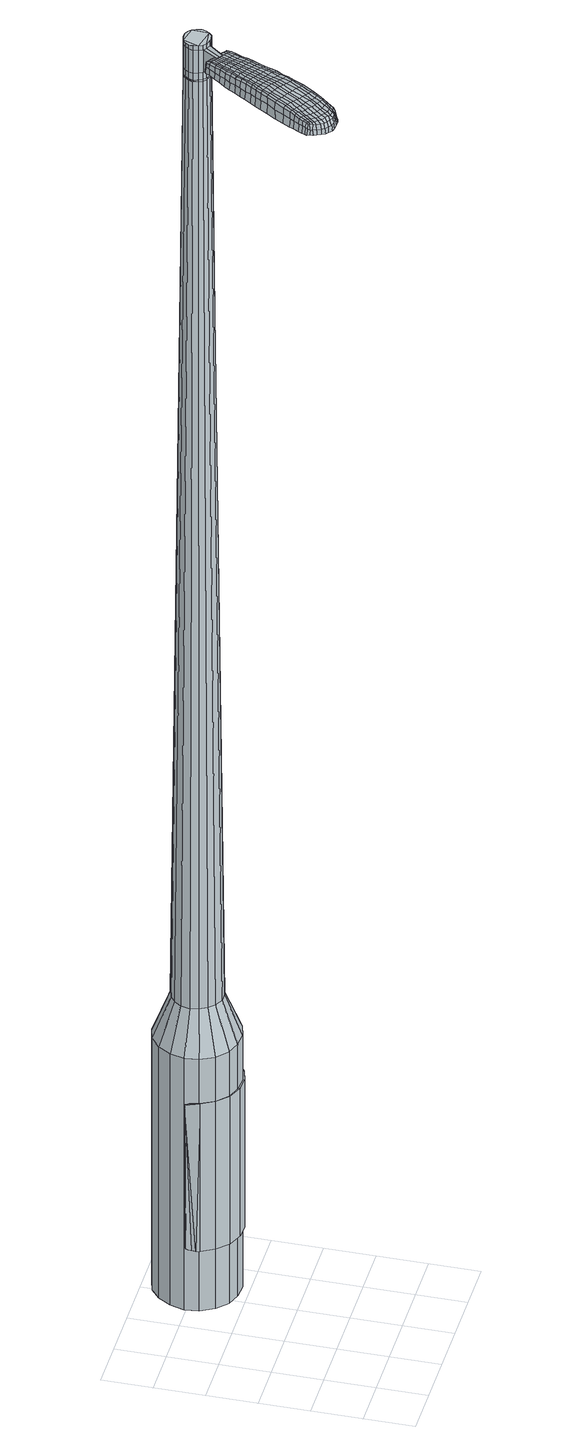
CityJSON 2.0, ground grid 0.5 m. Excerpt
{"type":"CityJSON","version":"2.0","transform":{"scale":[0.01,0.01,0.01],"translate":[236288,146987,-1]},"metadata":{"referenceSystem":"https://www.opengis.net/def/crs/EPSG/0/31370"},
"CityObjects":{
"object1":{"type":"GenericCityObject","attributes":{"cluster":531,"mean_distance_to_centroid":0.162,"new_centroid_x":236289.18,"new_centroid_y":146989.02,"mean_distance_to_camera":9.8,"H1":14.22,"H2":14.93,"Z_final":112.89,"cluster2":-1,"proj_x":236283.5,"proj_y":146985.35,"id_line":56201,"bearing_l":327.09,"distance":6.77,"orientation":"right","G_obj":237.09},"geometry":[{"type":"MultiSurface","lod":"2","boundaries":[[[0,1,2,3]],[[1,4,5,2]],[[4,6,7,5]],[[6,8,9,7]],[[8,10,11,9]],[[10,12,13,11]],[[12,14,15,13]],[[14,16,17,15]],[[16,18,19,17]],[[18,20,21,19]],[[20,22,23,21]],[[22,24,25,23]],[[24,26,27,25]],[[26,28,29,27]],[[28,30,31,29]],[[30,32,33,31]],[[32,34,35,33]],[[34,0,3,35]],[[36,37,38,39]],[[38,40,41,42]],[[41,43,42]],[[42,44,45,46]],[[45,47,46]],[[46,48,49,50]],[[49,51,50]],[[42,46,50,38]],[[50,52,39,38]],[[53,36,39]],[[2,5,7,35]],[[7,9,11,15]],[[11,13,15]],[[15,17,19,23]],[[19,21,23]],[[23,25,27,31]],[[27,29,31]],[[15,23,31,7]],[[31,33,35,7]],[[3,2,35]],[[1,0,54,55]],[[0,34,56,54]],[[34,32,57,56]],[[32,30,58,57]],[[30,28,59,58]],[[28,26,60,59]],[[26,24,61,60]],[[24,22,62,61]],[[22,20,63,62]],[[20,18,64,63]],[[18,16,65,64]],[[16,14,66,65]],[[14,12,67,66]],[[12,10,68,67]],[[10,8,69,68]],[[8,6,70,69]],[[6,4,71,70]],[[4,1,55,71]],[[55,54,72,73]],[[54,56,74,72]],[[56,57,75,74]],[[57,58,76,75]],[[58,59,77,76]],[[59,60,78,77]],[[60,61,79,78]],[[61,62,80,79]],[[62,63,81,80]],[[63,64,82,81]],[[64,65,83,82]],[[65,66,84,83]],[[66,67,85,84]],[[67,68,86,85]],[[68,69,87,86]],[[69,70,88,87]],[[70,71,89,88]],[[71,55,73,89]],[[90,91,92,73]],[[74,93,91,90]],[[75,94,93,74]],[[95,96,94,75]],[[77,97,96,95]],[[98,99,97,77]],[[100,101,99,98]],[[80,102,101,100]],[[81,103,102,80]],[[82,104,103,81]],[[105,106,104,82]],[[84,107,106,105]],[[108,109,107,84]],[[86,110,109,108]],[[111,112,110,86]],[[113,114,112,111]],[[89,115,114,113]],[[73,92,115,89]],[[116,117,118,119]],[[120,116,119,121]],[[122,120,121,123]],[[124,122,123,125]],[[126,124,125,127]],[[128,126,127,129]],[[130,128,129,131]],[[132,130,131,133]],[[134,132,133,135]],[[136,134,135,137]],[[138,136,137,139]],[[140,138,139,141]],[[142,140,141,143]],[[144,142,143,145]],[[146,144,145,147]],[[148,146,147,149]],[[72,90,73]],[[72,74,90]],[[76,95,75]],[[76,77,95]],[[78,98,77]],[[78,79,100,98]],[[79,80,100]],[[83,105,82]],[[83,84,105]],[[85,108,84]],[[85,86,108]],[[87,111,86]],[[87,88,113,111]],[[88,89,113]],[[150,92,91]],[[151,114,115]],[[151,152,112,114]],[[152,110,112]],[[153,109,110]],[[153,107,109]],[[154,106,107]],[[154,104,106]],[[155,101,102]],[[155,156,99,101]],[[156,97,99]],[[157,96,97]],[[157,94,96]],[[150,91,93]],[[39,52,148,158]],[[92,150,159,149]],[[53,39,158,117]],[[150,93,118,159]],[[36,53,117,116]],[[93,94,119,118]],[[37,36,116,120]],[[94,157,121,119]],[[38,37,120,122]],[[157,97,123,121]],[[40,38,122,124]],[[97,156,125,123]],[[41,40,124,126]],[[156,155,127,125]],[[43,41,126,128]],[[155,102,129,127]],[[42,43,128,130]],[[102,103,131,129]],[[44,42,130,132]],[[103,104,133,131]],[[45,44,132,134]],[[104,154,135,133]],[[47,45,134,136]],[[154,107,137,135]],[[46,47,136,138]],[[107,153,139,137]],[[48,46,138,140]],[[153,110,141,139]],[[49,48,140,142]],[[110,152,143,141]],[[51,49,142,144]],[[152,151,145,143]],[[50,51,144,146]],[[151,115,147,145]],[[52,50,146,148]],[[115,92,149,147]],[[148,149,160,161]],[[149,159,162,160]],[[159,118,163,162]],[[118,117,164,163]],[[117,158,165,164]],[[158,148,161,165]],[[166,167,168,169]],[[170,166,169,171]],[[166,170,172,173]],[[167,166,173,174]],[[175,176,177,178]],[[179,175,178,180]],[[175,179,181,182]],[[176,175,182,183]],[[184,185,186,187]],[[188,184,187,189]],[[184,188,190,191]],[[185,184,191,192]],[[193,194,195,196]],[[197,193,196,198]],[[193,197,199,200]],[[194,193,200,201]],[[202,203,204,205]],[[206,202,205,207]],[[202,206,208,209]],[[203,202,209,210]],[[211,212,213,214]],[[215,211,214,216]],[[211,215,217,218]],[[212,211,218,219]],[[220,221,222,223]],[[212,220,223,213]],[[220,212,219,224]],[[221,220,224,225]],[[226,227,228,229]],[[221,226,229,222]],[[226,221,225,230]],[[227,226,230,231]],[[232,170,171,233]],[[227,232,233,228]],[[232,227,231,234]],[[170,232,234,172]],[[235,236,237,238]],[[239,235,238,240]],[[235,239,241,242]],[[236,235,242,243]],[[244,245,246,247]],[[236,244,247,237]],[[244,236,243,248]],[[245,244,248,249]],[[250,251,252,253]],[[245,250,253,246]],[[250,245,249,254]],[[251,250,254,255]],[[256,257,258,259]],[[251,256,259,252]],[[256,251,255,260]],[[257,256,260,261]],[[262,167,174,263]],[[257,262,263,258]],[[262,257,261,264]],[[167,262,264,168]],[[265,266,267,268]],[[269,265,268,270]],[[265,269,271,272]],[[266,265,272,273]],[[274,275,276,277]],[[266,274,277,267]],[[274,266,273,278]],[[275,274,278,279]],[[280,281,282,283]],[[275,280,283,276]],[[280,275,279,284]],[[281,280,284,285]],[[286,179,180,287]],[[281,286,287,282]],[[286,281,285,288]],[[179,286,288,181]],[[289,290,291,292]],[[293,289,292,294]],[[289,293,295,296]],[[290,289,296,297]],[[298,299,300,301]],[[290,298,301,291]],[[298,290,297,302]],[[299,298,302,303]],[[304,305,306,307]],[[299,304,307,300]],[[304,299,303,308]],[[305,304,308,309]],[[310,311,312,313]],[[305,310,313,306]],[[310,305,309,314]],[[311,310,314,315]],[[316,176,183,317]],[[311,316,317,312]],[[316,311,315,318]],[[176,316,318,177]],[[319,205,204,320]],[[321,319,320,322]],[[319,321,323,324]],[[205,319,324,207]],[[325,321,322,326]],[[327,325,326,328]],[[325,327,329,330]],[[321,325,330,323]],[[331,327,328,332]],[[333,331,332,334]],[[331,333,335,336]],[[327,331,336,329]],[[337,333,334,338]],[[339,337,338,340]],[[337,339,341,342]],[[333,337,342,335]],[[343,339,340,344]],[[194,343,344,195]],[[343,194,201,345]],[[339,343,345,341]],[[346,347,192,191]],[[348,346,191,190]],[[346,348,349,350]],[[347,346,350,351]],[[352,353,351,350]],[[354,352,350,349]],[[352,354,355,356]],[[353,352,356,357]],[[358,359,357,356]],[[360,358,356,355]],[[358,360,361,362]],[[359,358,362,363]],[[364,365,363,362]],[[366,364,362,361]],[[364,366,199,197]],[[365,364,197,198]],[[367,368,369,370]],[[269,367,370,271]],[[367,269,270,371]],[[368,367,371,372]],[[373,188,189,374]],[[368,373,374,369]],[[373,368,372,375]],[[188,373,375,190]],[[376,377,378,379]],[[215,376,379,217]],[[376,215,216,380]],[[377,376,380,381]],[[382,383,384,385]],[[377,382,385,378]],[[382,377,381,386]],[[383,382,386,387]],[[388,185,192,389]],[[383,388,389,384]],[[388,383,387,390]],[[185,388,390,186]],[[391,392,393,394]],[[173,391,394,174]],[[391,173,172,395]],[[392,391,395,396]],[[397,398,399,400]],[[392,397,400,393]],[[397,392,396,401]],[[398,397,401,402]],[[403,196,195,404]],[[398,403,404,399]],[[403,398,402,405]],[[196,403,405,198]],[[406,407,408,409]],[[178,406,409,180]],[[406,178,177,410]],[[407,406,410,411]],[[412,200,199,413]],[[407,412,413,408]],[[412,407,411,414]],[[200,412,414,201]],[[415,416,417,418]],[[293,415,418,295]],[[415,293,294,419]],[[416,415,419,420]],[[421,206,207,422]],[[416,421,422,417]],[[421,416,420,423]],[[206,421,423,208]],[[424,425,426,427]],[[239,424,427,241]],[[424,239,240,428]],[[425,424,428,429]],[[430,431,432,433]],[[425,430,433,426]],[[430,425,429,434]],[[431,430,434,435]],[[436,203,210,437]],[[431,436,437,432]],[[436,431,435,438]],[[203,436,438,204]],[[439,440,429,428]],[[238,439,428,240]],[[439,238,237,441]],[[440,439,441,442]],[[443,444,435,434]],[[440,443,434,429]],[[443,440,442,445]],[[444,443,445,446]],[[447,320,204,438]],[[444,447,438,435]],[[447,444,446,448]],[[320,447,448,322]],[[449,450,451,452]],[[296,449,452,297]],[[449,296,295,418]],[[450,449,418,417]],[[453,324,323,454]],[[450,453,454,451]],[[453,450,417,422]],[[324,453,422,207]],[[455,456,442,441]],[[247,455,441,237]],[[455,247,246,457]],[[456,455,457,458]],[[459,460,446,445]],[[456,459,445,442]],[[459,456,458,461]],[[460,459,461,462]],[[463,326,322,448]],[[460,463,448,446]],[[463,460,462,464]],[[326,463,464,328]],[[465,466,467,468]],[[302,465,468,303]],[[465,302,297,452]],[[466,465,452,451]],[[469,330,329,470]],[[466,469,470,467]],[[469,466,451,454]],[[330,469,454,323]],[[471,472,458,457]],[[253,471,457,246]],[[471,253,252,473]],[[472,471,473,474]],[[475,476,462,461]],[[472,475,461,458]],[[475,472,474,477]],[[476,475,477,478]],[[479,332,328,464]],[[476,479,464,462]],[[479,476,478,480]],[[332,479,480,334]],[[481,482,483,484]],[[308,481,484,309]],[[481,308,303,468]],[[482,481,468,467]],[[485,336,335,486]],[[482,485,486,483]],[[485,482,467,470]],[[336,485,470,329]],[[487,488,474,473]],[[259,487,473,252]],[[487,259,258,489]],[[488,487,489,490]],[[491,492,478,477]],[[488,491,477,474]],[[491,488,490,493]],[[492,491,493,494]],[[495,338,334,480]],[[492,495,480,478]],[[495,492,494,496]],[[338,495,496,340]],[[497,498,499,500]],[[314,497,500,315]],[[497,314,309,484]],[[498,497,484,483]],[[501,342,341,502]],[[498,501,502,499]],[[501,498,483,486]],[[342,501,486,335]],[[503,504,490,489]],[[263,503,489,258]],[[503,263,174,394]],[[504,503,394,393]],[[505,506,494,493]],[[504,505,493,490]],[[505,504,393,400]],[[506,505,400,399]],[[507,344,340,496]],[[506,507,496,494]],[[507,506,399,404]],[[344,507,404,195]],[[508,509,411,410]],[[318,508,410,177]],[[508,318,315,500]],[[509,508,500,499]],[[510,345,201,414]],[[509,510,414,411]],[[510,509,499,502]],[[345,510,502,341]],[[511,512,372,371]],[[268,511,371,270]],[[511,268,267,513]],[[512,511,513,514]],[[515,348,190,375]],[[512,515,375,372]],[[515,512,514,516]],[[348,515,516,349]],[[517,518,519,520]],[[218,517,520,219]],[[517,218,217,379]],[[518,517,379,378]],[[521,522,523,524]],[[518,521,524,519]],[[521,518,378,385]],[[522,521,385,384]],[[525,347,351,526]],[[522,525,526,523]],[[525,522,384,389]],[[347,525,389,192]],[[527,528,514,513]],[[277,527,513,267]],[[527,277,276,529]],[[528,527,529,530]],[[531,354,349,516]],[[528,531,516,514]],[[531,528,530,532]],[[354,531,532,355]],[[533,534,535,536]],[[224,533,536,225]],[[533,224,219,520]],[[534,533,520,519]],[[537,538,539,540]],[[534,537,540,535]],[[537,534,519,524]],[[538,537,524,523]],[[541,353,357,542]],[[538,541,542,539]],[[541,538,523,526]],[[353,541,526,351]],[[543,544,530,529]],[[283,543,529,276]],[[543,283,282,545]],[[544,543,545,546]],[[547,360,355,532]],[[544,547,532,530]],[[547,544,546,548]],[[360,547,548,361]],[[549,550,551,552]],[[230,549,552,231]],[[549,230,225,536]],[[550,549,536,535]],[[553,554,555,556]],[[550,553,556,551]],[[553,550,535,540]],[[554,553,540,539]],[[557,359,363,558]],[[554,557,558,555]],[[557,554,539,542]],[[359,557,542,357]],[[559,560,546,545]],[[287,559,545,282]],[[559,287,180,409]],[[560,559,409,408]],[[561,366,361,548]],[[560,561,548,546]],[[561,560,408,413]],[[366,561,413,199]],[[562,563,396,395]],[[234,562,395,172]],[[562,234,231,552]],[[563,562,552,551]],[[564,565,402,401]],[[563,564,401,396]],[[564,563,551,556]],[[565,564,556,555]],[[566,365,198,405]],[[565,566,405,402]],[[566,565,555,558]],[[365,566,558,363]],[[567,568,569,570]],[[570,569,571,572]],[[573,571,569,574]],[[574,569,568,575]],[[576,577,578,579]],[[579,578,580,581]],[[582,580,578,583]],[[583,578,577,584]],[[585,586,587,588]],[[588,587,589,590]],[[591,589,587,592]],[[592,587,586,593]],[[594,595,596,597]],[[597,596,598,599]],[[600,598,596,601]],[[601,596,595,602]],[[603,604,605,606]],[[606,605,607,608]],[[609,607,605,610]],[[610,605,604,611]],[[612,613,614,615]],[[615,614,616,617]],[[618,616,614,619]],[[619,614,613,620]],[[621,622,623,624]],[[624,623,613,612]],[[620,613,623,625]],[[625,623,622,626]],[[627,628,629,630]],[[630,629,622,621]],[[626,622,629,631]],[[631,629,628,632]],[[572,571,633,634]],[[634,633,628,627]],[[632,628,633,635]],[[635,633,571,573]],[[636,637,638,639]],[[639,638,640,641]],[[642,640,638,643]],[[643,638,637,644]],[[645,646,647,648]],[[648,647,637,636]],[[644,637,647,649]],[[649,647,646,650]],[[651,652,653,654]],[[654,653,646,645]],[[650,646,653,655]],[[655,653,652,656]],[[657,658,659,660]],[[660,659,652,651]],[[656,652,659,661]],[[661,659,658,662]],[[575,568,663,664]],[[664,663,658,657]],[[662,658,663,665]],[[665,663,568,567]],[[666,667,668,669]],[[669,668,670,671]],[[672,670,668,673]],[[673,668,667,674]],[[675,676,677,678]],[[678,677,667,666]],[[674,667,677,679]],[[679,677,676,680]],[[681,682,683,684]],[[684,683,676,675]],[[680,676,683,685]],[[685,683,682,686]],[[581,580,687,688]],[[688,687,682,681]],[[686,682,687,689]],[[689,687,580,582]],[[690,691,692,693]],[[693,692,694,695]],[[696,694,692,697]],[[697,692,691,698]],[[699,700,701,702]],[[702,701,691,690]],[[698,691,701,703]],[[703,701,700,704]],[[705,706,707,708]],[[708,707,700,699]],[[704,700,707,709]],[[709,707,706,710]],[[711,712,713,714]],[[714,713,706,705]],[[710,706,713,715]],[[715,713,712,716]],[[584,577,717,718]],[[718,717,712,711]],[[716,712,717,719]],[[719,717,577,576]],[[603,606,720,721]],[[721,720,722,723]],[[724,722,720,725]],[[725,720,606,608]],[[723,722,726,727]],[[727,726,728,729]],[[730,728,726,731]],[[731,726,722,724]],[[729,728,732,733]],[[733,732,734,735]],[[736,734,732,737]],[[737,732,728,730]],[[735,734,738,739]],[[739,738,740,741]],[[742,740,738,743]],[[743,738,734,736]],[[741,740,744,745]],[[745,744,595,594]],[[602,595,744,746]],[[746,744,740,742]],[[593,747,748,592]],[[592,748,749,591]],[[750,749,748,751]],[[751,748,747,752]],[[752,753,754,751]],[[751,754,755,750]],[[756,755,754,757]],[[757,754,753,758]],[[758,759,760,757]],[[757,760,761,756]],[[762,761,760,763]],[[763,760,759,764]],[[764,765,766,763]],[[763,766,767,762]],[[600,767,766,598]],[[598,766,765,599]],[[768,769,770,771]],[[771,770,670,672]],[[671,670,770,772]],[[772,770,769,773]],[[590,589,774,775]],[[775,774,769,768]],[[773,769,774,776]],[[776,774,589,591]],[[777,778,779,780]],[[780,779,616,618]],[[617,616,779,781]],[[781,779,778,782]],[[783,784,785,786]],[[786,785,778,777]],[[782,778,785,787]],[[787,785,784,788]],[[593,586,789,790]],[[790,789,784,783]],[[788,784,789,791]],[[791,789,586,585]],[[792,793,794,795]],[[795,794,574,575]],[[573,574,794,796]],[[796,794,793,797]],[[798,799,800,801]],[[801,800,793,792]],[[797,793,800,802]],[[802,800,799,803]],[[594,597,804,805]],[[805,804,799,798]],[[803,799,804,806]],[[806,804,597,599]],[[807,808,809,810]],[[810,809,579,581]],[[576,579,809,811]],[[811,809,808,812]],[[600,601,813,814]],[[814,813,808,807]],[[812,808,813,815]],[[815,813,601,602]],[[816,817,818,819]],[[819,818,694,696]],[[694,818,695]],[[695,818,817,820]],[[608,607,821,822]],[[822,821,817,816]],[[820,817,821,823]],[[823,821,607,609]],[[824,825,640,826]],[[826,640,642]],[[641,640,827]],[[827,640,825,828]],[[829,830,831,832]],[[832,831,825,824]],[[828,825,831,833]],[[833,831,830,834]],[[611,604,835,836]],[[836,835,830,829]],[[834,830,835,837]],[[837,835,604,603]],[[828,838,827]],[[827,838,639,641]],[[636,639,838,839]],[[834,840,841,833]],[[833,841,838,828]],[[839,838,841,842]],[[842,841,840,843]],[[603,721,161,837]],[[837,161,840,834]],[[843,840,161,844]],[[844,161,721,723]],[[845,846,847,848]],[[848,847,697,698]],[[696,697,847,819]],[[819,847,846,816]],[[724,725,849,850]],[[850,849,846,845]],[[816,846,849,822]],[[822,849,725,608]],[[839,851,648,636]],[[645,648,851,852]],[[852,851,853]],[[843,854,855,842]],[[842,855,851,839]],[[853,851,855,856]],[[856,855,854,857]],[[723,727,858,844]],[[844,858,854,843]],[[857,854,858,859]],[[859,858,727,729]],[[860,861,862,863]],[[863,862,703,704]],[[698,703,862,848]],[[848,862,861,845]],[[730,731,864,865]],[[865,864,861,860]],[[845,861,864,850]],[[850,864,731,724]],[[853,866,867,852]],[[852,867,654,645]],[[651,654,867,868]],[[867,866,868]],[[857,869,870,856]],[[856,870,866,853]],[[868,866,870,871]],[[871,870,869,872]],[[729,733,873,859]],[[859,873,869,857]],[[872,869,873,874]],[[874,873,733,735]],[[875,876,877,878]],[[878,877,709,710]],[[704,709,877,863]],[[863,877,876,860]],[[736,737,879,880]],[[880,879,876,875]],[[860,876,879,865]],[[865,879,737,730]],[[881,882,868]],[[868,882,660,651]],[[657,660,882,883]],[[883,882,881,884]],[[872,885,886,871]],[[871,886,881,868]],[[884,881,886,887]],[[887,886,885,888]],[[735,739,889,874]],[[874,889,885,872]],[[888,885,889,890]],[[890,889,739,741]],[[891,892,893,894]],[[894,893,715,716]],[[710,715,893,878]],[[878,893,892,875]],[[742,743,895,896]],[[896,895,892,891]],[[875,892,895,880]],[[880,895,743,736]],[[884,897,898,883]],[[883,898,664,657]],[[575,664,898,795]],[[795,898,897,792]],[[888,899,900,887]],[[887,900,897,884]],[[792,897,900,801]],[[801,900,899,798]],[[741,745,901,890]],[[890,901,899,888]],[[798,899,901,805]],[[805,901,745,594]],[[812,902,903,811]],[[811,903,719,576]],[[716,719,903,894]],[[894,903,902,891]],[[602,746,904,815]],[[815,904,902,812]],[[891,902,904,896]],[[896,904,746,742]],[[773,905,906,772]],[[772,906,669,671]],[[666,669,906,907]],[[907,906,905,908]],[[591,749,909,776]],[[776,909,905,773]],[[908,905,909,910]],[[910,909,749,750]],[[911,912,913,914]],[[914,913,619,620]],[[618,619,913,780]],[[780,913,912,777]],[[915,916,917,918]],[[918,917,912,911]],[[777,912,917,786]],[[786,917,916,783]],[[752,747,919,920]],[[920,919,916,915]],[[783,916,919,790]],[[790,919,747,593]],[[908,921,922,907]],[[907,922,678,666]],[[675,678,922,923]],[[923,922,921,924]],[[750,755,925,910]],[[910,925,921,908]],[[924,921,925,926]],[[926,925,755,756]],[[927,928,929,930]],[[930,929,625,626]],[[620,625,929,914]],[[914,929,928,911]],[[931,932,933,934]],[[934,933,928,927]],[[911,928,933,918]],[[918,933,932,915]],[[758,753,935,936]],[[936,935,932,931]],[[915,932,935,920]],[[920,935,753,752]],[[924,937,938,923]],[[923,938,684,675]],[[681,684,938,939]],[[939,938,937,940]],[[756,761,941,926]],[[926,941,937,924]],[[940,937,941,942]],[[942,941,761,762]],[[943,944,945,946]],[[946,945,631,632]],[[626,631,945,930]],[[930,945,944,927]],[[947,948,949,950]],[[950,949,944,943]],[[927,944,949,934]],[[934,949,948,931]],[[764,759,951,952]],[[952,951,948,947]],[[931,948,951,936]],[[936,951,759,758]],[[940,953,954,939]],[[939,954,688,681]],[[581,688,954,810]],[[810,954,953,807]],[[762,767,955,942]],[[942,955,953,940]],[[807,953,955,814]],[[814,955,767,600]],[[797,956,957,796]],[[796,957,635,573]],[[632,635,957,946]],[[946,957,956,943]],[[803,958,959,802]],[[802,959,956,797]],[[943,956,959,950]],[[950,959,958,947]],[[599,765,960,806]],[[806,960,958,803]],[[947,958,960,952]],[[952,960,765,764]],[[567,570,169,168]],[[570,572,171,169]],[[582,583,182,181]],[[583,584,183,182]],[[585,588,187,186]],[[588,590,189,187]],[[609,610,209,208]],[[610,611,210,209]],[[612,615,214,213]],[[615,617,216,214]],[[621,624,223,222]],[[624,612,213,223]],[[627,630,229,228]],[[630,621,222,229]],[[572,634,233,171]],[[634,627,228,233]],[[642,643,242,241]],[[643,644,243,242]],[[644,649,248,243]],[[649,650,249,248]],[[650,655,254,249]],[[655,656,255,254]],[[656,661,260,255]],[[661,662,261,260]],[[662,665,264,261]],[[665,567,168,264]],[[672,673,272,271]],[[673,674,273,272]],[[674,679,278,273]],[[679,680,279,278]],[[680,685,284,279]],[[685,686,285,284]],[[686,689,288,285]],[[689,582,181,288]],[[690,693,292,291]],[[693,695,294,292]],[[699,702,301,300]],[[702,690,291,301]],[[705,708,307,306]],[[708,699,300,307]],[[711,714,313,312]],[[714,705,306,313]],[[584,718,317,183]],[[718,711,312,317]],[[768,771,370,369]],[[771,672,271,370]],[[590,775,374,189]],[[775,768,369,374]],[[617,781,380,216]],[[781,782,381,380]],[[782,787,386,381]],[[787,788,387,386]],[[788,791,390,387]],[[791,585,186,390]],[[695,419,294]],[[695,820,420,419]],[[820,823,423,420]],[[823,609,208,423]],[[824,826,427,426]],[[826,642,241,427]],[[829,832,433,432]],[[832,824,426,433]],[[611,836,437,210]],[[836,829,432,437]],[[961,962,963,964]],[[965,966,964,963]],[[967,968,969,970]],[[971,972,973,974]],[[962,975,976,963]],[[977,965,963,976]],[[978,967,970,979]],[[980,981,972,971]],[[975,982,983,976]],[[983,984,977,976]],[[985,978,979,986]],[[987,981,980,988]],[[982,989,990,983]],[[990,991,984,983]],[[992,985,986,993]],[[994,987,988,995]],[[996,997,998,999]],[[1000,1001,997,996]],[[1000,1002,1003,1001]],[[1002,1004,1005,1003]],[[1006,1007,1008,1009]],[[1010,1011,1007,1006]],[[1012,1013,1011,1010]],[[1014,1015,1013,1012]],[[1009,998,997,1006]],[[1006,997,1001,1010]],[[1001,1003,1012,1010]],[[1003,1005,1014,1012]],[[970,969,966,965]],[[979,970,965,977]],[[984,986,979,977]],[[991,993,986,984]],[[971,974,968,967]],[[980,971,967,978]],[[988,980,978,985]],[[995,988,985,992]],[[972,996,999,973]],[[981,1000,996,972]],[[1002,1000,981,987]],[[1004,1002,987,994]],[[1016,1017,1018,1019]],[[1018,1020,1021,1022]],[[1018,1022,1023,1024]],[[1018,1024,1019]],[[1025,1016,1019,1026]],[[1027,1026,1019,1028]],[[1029,1028,1019]],[[1030,1018,1017,1031]],[[1032,1030,1031,1033]],[[1034,1032,1033,1035]],[[1036,1034,1035,1037]],[[1038,1036,1037,1039]],[[1039,1040,1041,1042]],[[1039,1042,1043,1044]],[[1039,1044,1045,1046]],[[1045,1047,1048,1049]],[[1045,1049,1050,1051]],[[1045,1051,1046]],[[1039,1046,1038]],[[1052,1053,1017,1016]],[[1054,1055,1020,1018]],[[1056,1057,1029,1019]],[[1053,1058,1031,1017]],[[1059,1054,1018,1030]],[[1058,1060,1033,1031]],[[1061,1059,1030,1032]],[[1060,1062,1035,1033]],[[1063,1061,1032,1034]],[[1062,1064,1037,1035]],[[1065,1063,1034,1036]],[[1064,1066,1039,1037]],[[1067,1065,1036,1038]],[[1066,1068,1040,1039]],[[1069,1070,1047,1045]],[[1071,1067,1038,1046]],[[1041,1040,1068,1072]],[[1042,1041,1072,1073]],[[1043,1042,1073,1074]],[[1044,1043,1074,1075]],[[1045,1044,1075,1069]],[[1076,1052,1016,1025]],[[1077,1076,1025,1026]],[[1078,1077,1026,1027]],[[1079,1078,1027,1028]],[[1057,1079,1028,1029]],[[1021,1020,1055,1080]],[[1048,1047,1070,1081]],[[1022,1021,1080,1082]],[[1023,1022,1082,1083]],[[1024,1023,1083,1084]],[[1019,1024,1084,1056]],[[1049,1048,1081,1085]],[[1050,1049,1085,1086]],[[1051,1050,1086,1087]],[[1046,1051,1087,1071]]]}]}
},
"vertices":[
[96,164,384],[85,174,384],[85,174,96],[96,164,96],[78,188,384],[78,188,96],[76,202,384],[76,202,96],[80,216,384],[80,216,96],[88,229,384],[88,229,96],[99,238,384],[99,238,96],[113,242,384],[113,242,96],[128,241,384],[128,241,96],[142,235,384],[142,235,96],[152,225,384],[152,225,96],[159,212,384],[159,212,96],[161,198,384],[161,198,96],[158,183,384],[158,183,96],[150,171,384],[150,171,96],[138,162,384],[138,162,96],[124,158,384],[124,158,96],[109,159,384],[109,159,96],[120,187,1524],[125,188,1524],[128,191,1524],[111,189,1524],[131,195,1524],[132,199,1524],[129,208,1524],[131,204,1524],[126,211,1524],[122,213,1524],[112,212,1524],[117,213,1524],[109,209,1524],[106,205,1524],[106,196,1524],[105,201,1524],[108,192,1524],[116,187,1524],[105,179,429],[99,185,429],[113,175,429],[122,175,429],[130,178,429],[137,183,429],[142,190,429],[144,199,429],[143,207,429],[139,215,429],[132,221,429],[124,225,429],[115,225,429],[107,222,429],[100,217,429],[95,210,429],[93,201,429],[95,193,429],[111,189,1483],[108,192,1483],[116,187,1483],[120,187,1483],[125,188,1483],[128,191,1483],[131,195,1483],[132,199,1483],[131,204,1483],[129,208,1483],[126,211,1483],[122,213,1483],[117,213,1483],[112,212,1483],[109,209,1483],[106,205,1483],[105,201,1483],[106,196,1483],[112,189,1483],[112,189,1485],[108,192,1485],[116,187,1485],[120,187,1485],[124,189,1483],[124,189,1485],[128,191,1485],[130,195,1483],[130,195,1485],[131,199,1483],[131,199,1485],[131,204,1485],[129,208,1485],[126,211,1485],[121,212,1483],[121,212,1485],[117,213,1485],[113,211,1483],[113,211,1485],[109,209,1485],[107,205,1483],[107,205,1485],[106,201,1483],[106,201,1485],[106,196,1485],[120,187,1519],[116,187,1519],[116,187,1493],[120,187,1493],[125,188,1519],[125,188,1493],[128,191,1519],[128,191,1493],[131,195,1519],[131,195,1493],[132,199,1519],[132,199,1493],[131,204,1519],[131,204,1493],[129,208,1519],[129,208,1493],[126,211,1519],[126,211,1493],[122,213,1519],[122,213,1493],[117,213,1519],[117,213,1493],[112,212,1519],[112,212,1493],[109,209,1519],[109,209,1493],[106,205,1519],[106,205,1493],[105,201,1519],[105,201,1493],[106,196,1519],[106,196,1493],[108,192,1519],[108,192,1493],[111,189,1485],[105,201,1485],[106,205,1485],[112,212,1485],[122,213,1485],[132,199,1485],[131,195,1485],[125,188,1485],[111,189,1519],[111,189,1493],[98,175,1513],[98,175,1518],[101,173,1513],[104,171,1513],[104,171,1518],[101,173,1518],[44,121,1519],[49,127,1518],[47,127,1509],[42,121,1510],[40,114,1519],[38,114,1510],[41,114,1526],[46,121,1525],[50,127,1525],[77,100,1519],[80,106,1518],[80,108,1525],[76,102,1525],[72,93,1519],[71,95,1526],[73,91,1510],[77,98,1510],[81,104,1509],[22,48,1519],[19,50,1519],[19,50,1513],[22,47,1513],[26,47,1519],[26,46,1513],[27,48,1524],[23,50,1524],[20,52,1524],[62,110,1530],[66,117,1529],[64,118,1529],[60,112,1530],[57,103,1531],[54,105,1531],[61,101,1530],[65,108,1530],[69,115,1529],[106,178,1512],[104,180,1512],[103,179,1517],[105,177,1517],[108,177,1512],[108,176,1517],[108,176,1506],[106,178,1506],[103,179,1506],[13,71,1519],[15,74,1519],[13,74,1512],[12,71,1512],[13,69,1518],[11,69,1512],[14,69,1522],[15,70,1523],[16,74,1524],[17,78,1519],[20,83,1519],[18,83,1512],[15,78,1512],[18,78,1524],[21,83,1525],[23,88,1519],[27,95,1519],[25,95,1511],[21,88,1511],[24,88,1526],[28,95,1526],[33,105,1519],[31,104,1510],[35,105,1526],[88,181,1513],[84,175,1513],[85,175,1518],[89,181,1517],[92,185,1512],[92,184,1516],[90,185,1506],[87,181,1507],[82,175,1507],[79,169,1514],[75,163,1515],[76,163,1520],[81,169,1519],[78,169,1507],[73,163,1507],[70,157,1515],[66,151,1516],[67,151,1522],[72,157,1521],[68,157,1508],[64,151,1508],[61,145,1517],[57,139,1517],[59,139,1524],[63,145,1523],[60,145,1508],[55,139,1509],[53,133,1518],[55,133,1524],[51,133,1509],[43,51,1519],[45,53,1519],[44,54,1524],[42,52,1523],[41,49,1518],[41,50,1522],[42,48,1512],[44,49,1512],[46,52,1512],[48,57,1519],[52,62,1519],[51,63,1525],[47,58,1524],[49,56,1512],[52,60,1512],[55,67,1519],[60,73,1519],[59,75,1526],[54,68,1526],[56,65,1511],[60,71,1511],[66,83,1519],[65,84,1526],[66,81,1510],[113,164,1513],[110,158,1513],[110,156,1507],[114,163,1507],[116,170,1512],[116,168,1506],[115,169,1516],[113,166,1517],[109,159,1518],[106,151,1514],[102,145,1515],[103,143,1507],[106,150,1507],[105,153,1519],[102,146,1520],[99,138,1515],[95,132,1516],[95,130,1508],[99,137,1508],[98,140,1521],[94,133,1522],[91,125,1517],[88,119,1517],[88,117,1509],[92,124,1508],[91,127,1523],[87,121,1524],[84,113,1518],[85,111,1509],[83,114,1524],[102,173,1519],[100,174,1519],[98,167,1520],[96,168,1520],[101,165,1520],[105,171,1519],[94,160,1522],[92,162,1522],[90,154,1523],[88,156,1523],[93,152,1523],[97,159,1521],[86,148,1524],[84,149,1524],[82,142,1525],[80,143,1525],[85,140,1525],[89,146,1524],[78,135,1526],[76,137,1526],[74,129,1527],[72,131,1527],[77,127,1527],[81,133,1526],[70,123,1528],[68,125,1528],[73,121,1528],[25,52,1527],[22,54,1527],[28,51,1526],[31,54,1527],[27,56,1528],[24,58,1528],[31,61,1529],[27,63,1529],[34,60,1528],[38,66,1530],[35,67,1530],[31,69,1530],[39,73,1531],[35,76,1531],[42,72,1530],[47,79,1531],[44,81,1531],[40,83,1531],[50,92,1531],[47,94,1531],[54,90,1531],[39,48,1518],[36,47,1519],[36,46,1513],[40,47,1513],[39,49,1523],[36,49,1523],[31,47,1519],[31,46,1513],[32,48,1524],[12,66,1518],[12,64,1518],[14,64,1523],[14,67,1523],[11,66,1513],[11,63,1513],[13,60,1519],[14,56,1519],[15,57,1524],[14,61,1523],[12,60,1513],[14,56,1513],[16,53,1519],[17,54,1524],[16,52,1513],[48,121,1528],[49,120,1528],[53,125,1528],[52,127,1527],[43,114,1528],[44,112,1529],[52,118,1529],[54,116,1530],[58,122,1529],[56,124,1528],[46,111,1529],[49,109,1530],[57,114,1530],[61,120,1529],[52,107,1531],[75,103,1528],[73,104,1529],[68,97,1529],[70,95,1528],[78,109,1527],[76,110,1528],[69,106,1529],[65,98,1530],[73,112,1528],[116,172,1512],[114,173,1512],[113,172,1517],[115,171,1517],[116,171,1506],[115,172,1506],[112,175,1512],[111,174,1517],[112,174,1506],[94,186,1512],[95,185,1512],[94,185,1506],[92,186,1506],[93,185,1517],[95,184,1517],[97,184,1512],[99,183,1512],[98,182,1506],[96,184,1506],[97,183,1517],[99,182,1517],[102,181,1512],[101,181,1506],[101,180,1517],[91,181,1519],[92,180,1519],[86,174,1520],[88,174,1520],[94,178,1519],[96,177,1519],[90,172,1520],[92,171,1520],[98,176,1519],[94,169,1520],[112,166,1519],[110,168,1519],[107,161,1520],[108,160,1520],[108,169,1519],[104,163,1520],[82,168,1521],[83,167,1521],[77,162,1522],[79,161,1522],[85,166,1521],[88,165,1521],[81,160,1522],[83,159,1523],[90,163,1522],[86,157,1523],[104,154,1521],[103,155,1521],[99,148,1522],[101,147,1522],[100,157,1521],[96,150,1522],[73,156,1523],[75,155,1523],[69,150,1524],[70,149,1524],[77,154,1523],[79,152,1524],[73,148,1525],[75,146,1525],[81,151,1524],[77,145,1525],[97,141,1523],[95,142,1523],[91,136,1524],[93,134,1524],[92,144,1524],[88,138,1525],[65,144,1525],[66,143,1525],[60,138,1526],[62,137,1526],[68,142,1526],[71,140,1526],[64,136,1527],[67,134,1527],[73,139,1526],[69,132,1527],[89,128,1525],[88,129,1525],[84,123,1526],[86,122,1526],[84,131,1526],[81,125,1527],[56,132,1527],[58,131,1527],[60,130,1527],[62,128,1528],[65,126,1528],[82,115,1527],[80,117,1527],[77,119,1528],[41,51,1525],[38,51,1525],[43,54,1526],[40,54,1526],[33,50,1526],[36,54,1527],[15,69,1525],[15,66,1525],[17,70,1526],[17,72,1525],[16,63,1525],[17,60,1526],[19,63,1527],[18,67,1526],[19,57,1526],[21,60,1527],[46,58,1526],[43,58,1527],[50,63,1527],[47,63,1528],[39,59,1528],[43,64,1529],[19,77,1526],[20,74,1527],[23,80,1528],[22,82,1527],[21,72,1527],[22,69,1528],[26,74,1529],[24,77,1528],[25,66,1528],[29,72,1530],[53,68,1528],[51,69,1529],[58,75,1528],[55,76,1529],[47,70,1529],[51,77,1530],[25,87,1528],[26,85,1528],[31,92,1529],[30,94,1528],[28,83,1529],[30,80,1530],[35,88,1530],[33,90,1530],[33,78,1530],[38,85,1531],[64,85,1529],[62,86,1529],[58,88,1530],[36,104,1528],[37,102,1529],[39,100,1530],[42,98,1530],[45,96,1531],[48,126,1509],[50,126,1518],[46,120,1518],[44,120,1509],[41,113,1519],[39,113,1510],[43,113,1525],[48,120,1525],[52,126,1525],[78,109,1525],[79,107,1518],[75,101,1518],[74,103,1525],[71,94,1519],[70,95,1525],[71,92,1510],[76,99,1509],[79,105,1509],[20,51,1513],[20,52,1519],[23,50,1519],[23,49,1513],[27,49,1519],[26,48,1513],[27,50,1524],[24,51,1524],[21,53,1524],[63,118,1528],[66,116,1528],[62,110,1529],[59,112,1529],[57,103,1529],[54,104,1529],[60,101,1529],[65,108,1529],[69,114,1528],[102,177,1516],[103,178,1512],[105,176,1512],[104,176,1516],[107,175,1512],[107,174,1516],[107,174,1506],[104,176,1506],[102,177,1506],[15,73,1512],[17,73,1519],[15,70,1518],[14,70,1512],[15,68,1518],[13,68,1512],[16,68,1522],[17,70,1523],[18,73,1523],[20,82,1512],[21,82,1519],[19,77,1519],[17,77,1512],[20,77,1524],[23,82,1525],[27,94,1511],[28,94,1519],[24,87,1519],[23,87,1511],[26,87,1525],[30,94,1526],[35,104,1519],[33,103,1510],[36,103,1526],[86,174,1518],[85,174,1513],[90,180,1513],[91,180,1517],[93,184,1512],[93,183,1515],[92,183,1506],[88,180,1506],[84,174,1507],[78,162,1520],[76,162,1514],[81,168,1514],[82,168,1519],[79,167,1507],[75,161,1507],[69,150,1522],[67,150,1516],[72,156,1515],[73,156,1521],[70,155,1508],[66,149,1508],[60,138,1523],[59,138,1517],[63,144,1516],[65,144,1522],[61,143,1508],[57,137,1508],[54,132,1517],[56,132,1524],[52,132,1509],[43,56,1523],[44,55,1519],[42,52,1518],[41,53,1523],[40,51,1518],[40,52,1522],[41,49,1512],[42,51,1512],[44,53,1512],[49,64,1525],[50,63,1519],[47,58,1519],[46,60,1524],[47,57,1512],[51,61,1512],[57,76,1526],[58,74,1519],[54,68,1519],[53,69,1525],[54,66,1511],[59,72,1511],[64,84,1519],[64,85,1526],[65,82,1510],[108,157,1507],[108,159,1513],[112,165,1513],[112,164,1506],[114,170,1512],[114,169,1506],[113,170,1515],[111,166,1517],[107,160,1518],[101,144,1507],[101,146,1514],[104,152,1514],[105,151,1507],[104,153,1519],[100,147,1520],[94,131,1508],[93,133,1516],[97,139,1515],[97,137,1508],[96,141,1521],[92,134,1522],[86,118,1508],[86,120,1517],[89,126,1516],[90,124,1508],[89,128,1522],[85,121,1523],[82,114,1517],[83,112,1509],[81,115,1524],[102,172,1518],[100,173,1518],[98,166,1519],[96,167,1519],[100,164,1519],[104,170,1518],[94,160,1520],[92,161,1520],[90,154,1521],[88,155,1521],[92,152,1521],[96,158,1520],[86,147,1523],[84,149,1523],[82,141,1524],[80,143,1524],[85,139,1524],[88,146,1523],[78,135,1525],[75,136,1525],[74,129,1526],[71,130,1526],[77,127,1526],[81,133,1525],[70,122,1527],[67,124,1527],[73,121,1527],[22,55,1526],[25,53,1526],[29,52,1525],[31,55,1526],[27,57,1526],[25,58,1526],[28,64,1528],[31,62,1528],[34,60,1527],[38,66,1528],[35,68,1529],[32,70,1529],[36,76,1530],[39,74,1530],[42,72,1529],[47,80,1530],[43,81,1530],[41,83,1530],[48,94,1530],[50,92,1530],[53,90,1530],[36,48,1513],[36,49,1518],[39,50,1518],[39,49,1512],[39,51,1523],[36,51,1523],[31,49,1519],[31,48,1513],[32,50,1523],[16,65,1523],[15,64,1518],[14,66,1518],[16,67,1523],[13,66,1512],[13,64,1512],[17,58,1523],[16,57,1519],[15,61,1519],[16,62,1523],[14,60,1513],[16,57,1513],[18,54,1519],[19,56,1524],[18,54,1513],[54,125,1527],[50,119,1527],[49,120,1527],[53,126,1526],[44,113,1527],[45,112,1528],[58,121,1528],[54,116,1528],[52,117,1528],[56,123,1527],[47,110,1528],[49,108,1529],[57,114,1529],[61,120,1528],[52,106,1529],[68,97,1528],[72,104,1527],[74,103,1527],[69,96,1527],[77,110,1526],[76,110,1527],[69,106,1528],[64,99,1528],[72,112,1527],[112,170,1516],[113,171,1512],[114,171,1512],[113,170,1516],[113,170,1506],[110,173,1512],[109,172,1516],[110,172,1506],[93,183,1506],[94,184,1512],[92,184,1506],[93,183,1516],[94,182,1516],[97,180,1506],[98,181,1512],[96,182,1512],[95,182,1506],[96,181,1516],[98,180,1516],[100,179,1512],[100,179,1506],[100,178,1516],[91,179,1518],[87,173,1519],[95,176,1518],[93,178,1518],[89,172,1519],[91,170,1519],[94,169,1519],[106,161,1519],[110,167,1518],[111,166,1518],[107,160,1519],[107,169,1518],[103,163,1519],[83,167,1520],[78,161,1521],[79,161,1521],[87,164,1520],[85,166,1520],[81,159,1521],[83,158,1521],[90,163,1520],[85,156,1521],[98,148,1521],[102,154,1520],[103,154,1520],[99,147,1521],[99,156,1520],[96,150,1521],[75,155,1522],[74,155,1522],[70,149,1523],[79,152,1522],[77,153,1522],[72,147,1523],[75,146,1524],[81,150,1523],[77,144,1524],[91,135,1523],[95,142,1522],[96,141,1522],[92,135,1523],[92,143,1522],[88,137,1523],[66,143,1524],[65,143,1524],[61,137,1525],[62,137,1525],[71,140,1525],[68,141,1524],[64,135,1525],[67,134,1526],[73,138,1525],[69,132,1526],[83,123,1525],[87,129,1524],[88,128,1524],[84,122,1525],[84,131,1524],[80,125,1525],[58,131,1526],[57,131,1526],[62,127,1527],[60,129,1526],[65,126,1527],[79,116,1526],[81,116,1526],[76,118,1526],[38,52,1524],[40,53,1524],[42,56,1525],[40,55,1525],[33,52,1525],[35,55,1525],[18,70,1525],[17,67,1524],[17,69,1524],[18,72,1525],[20,64,1526],[18,60,1525],[17,63,1524],[19,67,1525],[20,57,1525],[22,61,1526],[43,59,1526],[45,60,1526],[49,64,1526],[47,64,1527],[39,60,1526],[43,65,1527],[24,80,1527],[21,74,1526],[21,76,1526],[23,81,1526],[27,74,1528],[23,69,1527],[22,72,1526],[25,77,1527],[25,66,1527],[29,72,1528],[50,70,1527],[52,69,1527],[56,76,1527],[55,76,1528],[46,71,1528],[51,78,1529],[31,92,1528],[27,85,1527],[27,86,1527],[31,93,1527],[35,87,1529],[31,80,1529],[29,83,1528],[33,90,1528],[33,78,1529],[38,85,1530],[61,87,1528],[63,86,1528],[57,88,1529],[38,102,1528],[37,103,1528],[42,98,1529],[40,100,1529],[45,96,1530],[92,184,1508],[97,180,1508],[79,154,1509],[72,158,1509],[66,136,1510],[59,140,1510],[44,103,1512],[37,108,1512],[46,123,1511],[54,118,1511],[35,88,1513],[28,76,1514],[20,81,1514],[27,93,1513],[103,177,1508],[85,149,1509],[74,131,1510],[52,98,1512],[62,113,1511],[42,83,1513],[35,71,1514],[109,173,1508],[92,145,1509],[81,126,1510],[60,93,1512],[70,108,1511],[43,67,1514],[50,78,1513],[114,169,1508],[99,141,1509],[88,122,1510],[68,88,1512],[78,103,1511],[50,62,1514],[58,73,1513],[21,65,1514],[19,60,1514],[13,64,1514],[14,69,1514],[28,60,1514],[25,56,1514],[35,56,1514],[31,52,1514],[42,51,1514],[37,49,1514],[19,55,1515],[20,50,1515],[19,51,1515],[15,57,1515],[23,52,1515],[21,50,1515],[26,50,1515],[22,49,1515],[30,47,1515],[23,48,1515],[141,163,334],[137,160,334],[137,160,165],[149,169,171],[141,163,165],[144,165,165],[146,167,166],[148,168,167],[149,169,169],[144,165,334],[146,167,333],[148,168,332],[149,169,331],[149,169,328],[123,156,165],[123,156,334],[109,157,165],[109,157,334],[95,163,165],[95,163,334],[84,174,165],[84,174,334],[77,187,165],[77,187,334],[76,191,334],[76,195,334],[75,198,333],[75,200,332],[75,201,331],[75,201,328],[76,191,165],[75,201,171],[75,201,169],[75,200,167],[75,198,166],[76,195,165],[139,165,334],[136,163,334],[136,163,165],[139,165,165],[147,171,171],[147,171,328],[123,159,334],[123,159,165],[109,160,334],[109,160,165],[96,166,334],[96,166,165],[86,175,334],[86,175,165],[79,187,334],[79,187,165],[79,191,334],[77,201,328],[77,201,171],[79,191,165],[78,195,334],[78,198,333],[78,200,332],[78,201,331],[142,168,334],[144,169,333],[146,170,332],[147,171,331],[142,168,165],[78,201,169],[144,169,166],[146,170,167],[147,171,169],[78,200,167],[78,198,166],[78,195,165]
]}
